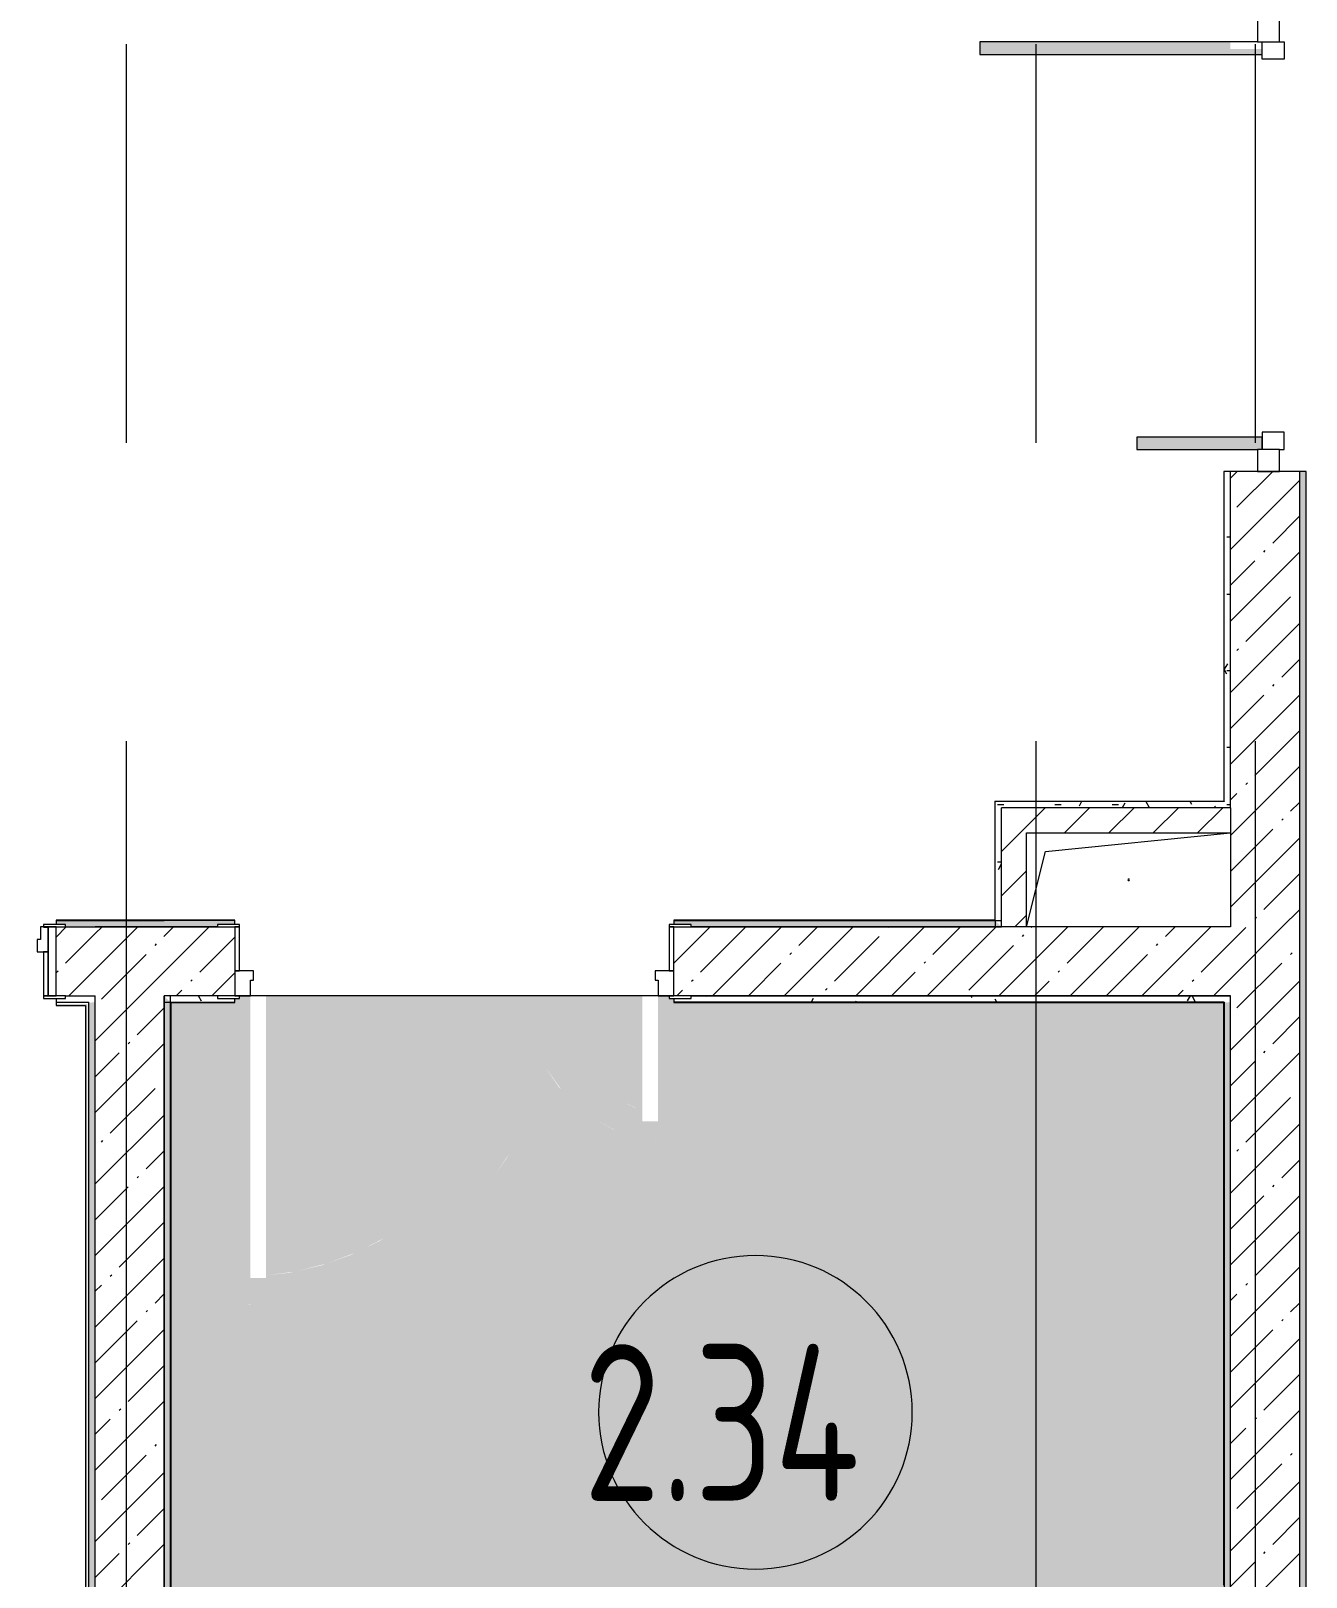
# Model space of a CAD drawing. Header units: millimetres. Extents: x -625 to 415037, y -3642 to 102118.
# Drawn here: x 220427 to 224493, y 5825 to 10756 of the extents above; entities that cross this region are included whole.
import ezdxf

# ---------------------------------------------------------------- set-up
doc = ezdxf.new("R2010")
doc.units = ezdxf.units.MM
doc.linetypes.add('Осевая', pattern=[6350, 1270, -952.5, 3175, -952.5])
for name, color, linetype, lineweight in [('A-AREA-IDEN', 7, 'Continuous', 9), ('A-DETL-GENF', 7, 'Continuous', 9), ('A-DOOR-FRAM-2', 7, 'Continuous', 5), ('A-GENM', 7, 'Continuous', 9), ('A-GLAZ-CWMG', 7, 'Continuous', 9), ('A-GLAZ-CWMG-1', 7, 'Continuous', 20), ('A-WALL', 7, 'Continuous', 5), ('I-WALL', 7, 'Continuous', 5), ('S-STRS', 7, 'Continuous', 9), ('S-STRS-MBND', 7, 'Continuous', 9), ('Оси-2', 7, 'Осевая', 9)]:
    doc.layers.add(name, color=color, linetype=linetype, lineweight=lineweight)
doc.layers.add('A-AREA-PATT-2', color=7, linetype='Continuous', lineweight=5, true_color=0xcde0ef, transparency=1)
doc.layers.add('A-FLOR-PATT-1', color=7, linetype='Continuous', lineweight=9, true_color=0xeef6ff, transparency=0.5)
for name, color, linetype, lineweight, true_color in [('A-DOOR-1', 7, 'Continuous', 5, 0xc0c0c0), ('A-DOOR-FRAM-1', 7, 'Continuous', 5, 0xc0c0c0), ('A-WALL-1', 9, 'Continuous', 5, 0x808080), ('A-WALL-FNSH-1', 9, 'Continuous', 5, 0x808080), ('S-STRS-1', 7, 'Continuous', 9, 0xeef6ff)]:
    doc.layers.add(name, color=color, linetype=linetype, lineweight=lineweight, true_color=true_color)
doc.layers.get('A-DOOR-1').off()
doc.styles.add('СПДС', font='ГОСТ тип А.ttf', dxfattribs={"width": 0.9})
pattern_1 = [(45, (148772.12, -0.94), (-114.04925, 114.04925), []), (45, (148886.17, -0.94), (-114.04925, 114.04925), [201.612, -40.322, 6.706, -33.617])]
pattern_2 = [(45, (148772.12, -0.94), (-70.71068, 70.71068), [])]
pattern_3 = [(0, (148772.123, -0.94), (243.84, 60.96), [20.117, -162.763, 20.117, -162.763, -975.36]), (0, (148772.123, -0.94), (243.84, 60.96), [-365.76, 20.117, -345.643, 20.117, -162.763, -426.72]), (0, (148772.123, -0.94), (243.84, 60.96), [-914.4, 20.117, -101.803, 20.117, -284.683]), (120, (148863.563, 29.54), (-174.71291, 180.691634), [20.117, -162.763, 20.117, -162.763, -975.36]), (120, (148863.563, 29.54), (-174.71291, 180.691634), [-365.76, 20.117, -345.643, 20.117, -162.763, -426.72]), (120, (148863.563, 29.54), (-174.71291, 180.691634), [-914.4, 20.117, -101.803, 20.117, -284.683]), (240, (148894.043, 151.46), (-69.12709, -241.651634), [20.117, -162.763, 20.117, -162.763, -975.36]), (240, (148894.043, 151.46), (-69.12709, -241.651634), [-365.76, 20.117, -345.643, 20.117, -162.763, -426.72]), (240, (148894.043, 151.46), (-69.12709, -241.651634), [-914.4, 20.117, -101.803, 20.117, -284.683])]

# ---------------------------------------------------------------- blocks, each defined once
blk = doc.blocks.new('110_Дверь_СКБ_1Ст_Внутренняя1 - Д-4_1 1100x2100h_ОО_туалет для мальч_ и дев_-32102845-Объем проектирования 2 этажа')
at = {"layer": 'A-DOOR-FRAM-2'}
h = blk.add_hatch(dxfattribs=at)
h.set_pattern_fill('FP_86', color=256, style=0, pattern_type=2)
h.set_pattern_definition([(45, (-371.384, 174.685), (-14.1421, 14.1421), []), (135, (-371.384, 174.685), (-14.1421, -14.1421), [])])
h.paths.add_polyline_path([(-537.5, -110), (-512.5, -110), (-512.5, 110), (-537.5, 110), (-537.5, -16.8)])
at = {"layer": 'A-DOOR-FRAM-1'}
for p, q in [((-497.5, 118), (-567.5, 118)), ((-567.5, 118), (-567.5, 110)), ((-567.5, 110), (-497.5, 110)), ((-512.5, 110), (-537.5, 110)), ((-537.5, 110), (-537.5, -110)), ((-487.5, 110), (-512.5, 110)), ((-512.5, 110), (-512.5, 30)), ((-512.5, -110), (-512.5, 110)), ((-497.5, 110), (-512.5, 110)), ((-512.5, 110), (-512.5, 109)), ((-512.5, 109), (-497.5, 109)), ((-497.5, 110), (-497.5, 118)), ((-497.5, 109), (-497.5, 110)), ((-487.5, 70), (-487.5, 110)), ((512.5, 110), (512.5, 70)), ((537.5, 110), (512.5, 110)), ((592.5, 118), (522.5, 118)), ((522.5, 118), (522.5, 110)), ((537.5, 110), (522.5, 110)), ((522.5, 110), (522.5, 109)), ((522.5, 110), (592.5, 110)), ((522.5, 109), (537.5, 109)), ((537.5, 30), (537.5, 110)), ((562.5, 110), (537.5, 110)), ((537.5, 110), (537.5, -110)), ((537.5, 109), (537.5, 110)), ((562.5, -110), (562.5, 110)), ((592.5, 110), (592.5, 118)), ((-477.5, 70), (-487.5, 70)), ((-477.5, 30), (-477.5, 70)), ((512.5, 70), (502.5, 70)), ((502.5, 70), (502.5, 30)), ((-512.5, 30), (-477.5, 30)), ((-497.5, 30), (-512.5, 30)), ((-512.5, 30), (-512.5, -110)), ((-497.5, -110), (-497.5, 30)), ((502.5, 30), (537.5, 30)), ((537.5, 30), (522.5, 30)), ((522.5, 30), (522.5, -110)), ((537.5, -110), (537.5, 30)), ((-497.5, -110), (-567.5, -110)), ((-567.5, -110), (-567.5, -118)), ((-567.5, -118), (-497.5, -118)), ((-537.5, -110), (-512.5, -110)), ((-512.5, -110), (-497.5, -110)), ((-497.5, -118), (-497.5, -110)), ((522.5, -110), (537.5, -110)), ((592.5, -110), (522.5, -110)), ((522.5, -110), (522.5, -118)), ((522.5, -118), (592.5, -118)), ((537.5, -110), (562.5, -110)), ((592.5, -118), (592.5, -110))]:
    blk.add_line(p, q, dxfattribs=at)
blk = doc.blocks.new('110_Дверь_СКБ_2Ст - Д-1 Лестничная клетка EIS60-24319353-Объем проектирования 2 этажа')
at = {"layer": 'A-DOOR-FRAM-1'}
for p, q in [((-672.5, 118), (-742.5, 118)), ((-742.5, 118), (-742.5, 110)), ((-742.5, 110), (-672.5, 110)), ((-637.5, 110), (-687.5, 110)), ((-687.5, 110), (-687.5, 30)), ((-672.5, 110), (-672.5, 118)), ((-637.5, 60), (-637.5, 110)), ((662.5, 110), (662.5, 60)), ((712.5, 110), (662.5, 110)), ((767.5, 118), (697.5, 118)), ((697.5, 118), (697.5, 110)), ((697.5, 110), (767.5, 110)), ((712.5, 30), (712.5, 110)), ((767.5, 110), (767.5, 118)), ((-627.5, 60), (-637.5, 60)), ((-627.5, 30), (-627.5, 60)), ((662.5, 60), (652.5, 60)), ((652.5, 60), (652.5, 30)), ((-687.5, 30), (-627.5, 30)), ((-672.5, 30), (-687.5, 30)), ((-687.5, 30), (-687.5, -110)), ((-672.5, -110), (-672.5, 30)), ((652.5, 30), (712.5, 30)), ((712.5, 30), (697.5, 30)), ((697.5, 30), (697.5, -110)), ((712.5, -110), (712.5, 30)), ((-672.5, -110), (-742.5, -110)), ((-742.5, -110), (-742.5, -118)), ((-742.5, -118), (-672.5, -118)), ((-687.5, -110), (-672.5, -110)), ((-672.5, -118), (-672.5, -110)), ((697.5, -110), (712.5, -110)), ((767.5, -110), (697.5, -110)), ((697.5, -110), (697.5, -118)), ((697.5, -118), (767.5, -118)), ((767.5, -118), (767.5, -110))]:
    blk.add_line(p, q, dxfattribs=at)
blk = doc.blocks.new('GM_Отверстие прямоугольное _в плите_ - Отверстие-22247289-Объем проектирования 2 этажа')
at = {"layer": 'A-GENM'}
for p, q in [((-265, 90), (325, 150)), ((-325, -150), (-265, 90))]:
    blk.add_line(p, q, dxfattribs=at)
for start, end in [(360, 180), (180, 360)]:
    blk.add_arc((0, 0), 2.5, start, end, dxfattribs=at)
blk = doc.blocks.new('Прямоугольный импост - 50 x 70 мм-31927764-Объем проектирования 2 этажа')
at = {"layer": 'A-GLAZ-CWMG-1'}
for p, q in [((-70, 35), (0, 35)), ((-70, -35), (-70, 35)), ((0, 35), (0, -35)), ((0, -35), (-70, -35))]:
    blk.add_line(p, q, dxfattribs=at)
blk = doc.blocks.new('Дверь_Витражная_остекление_ - ДВН_ДАО_Главный вход_1200 в свету Д-22 _п_-32403398-Объем проектирования 2 этажа')
at = {"layer": 'A-DETL-GENF'}
for p, q in [((650, 920), (610, 920)), ((610, 920), (610, 20)), ((650, 35), (650, 920)), ((-610, 420), (-650, 420)), ((-650, 420), (-650, 35)), ((-610, 20), (-610, 420)), ((-650, 20), (-610, 20)), ((-595, 20), (-650, 20)), ((-595, -50), (-595, 20)), ((595, -50), (595, 20)), ((595, 20), (650, 20)), ((610, 20), (650, 20)), ((-650, -35), (-650, -50)), ((650, -35), (650, -50)), ((-650, -50), (-595, -50)), ((650, -50), (595, -50))]:
    blk.add_line(p, q, dxfattribs=at)
blk = doc.blocks.new('Прямоугольный импост - 50 x 70 мм-31701779-Объем проектирования 2 этажа')
at = {"layer": 'A-GLAZ-CWMG-1'}
for p, q in [((0, 35), (-70, 35)), ((-70, 35), (-70, -35)), ((0, -35), (0, 35)), ((-70, -35), (0, -35))]:
    blk.add_line(p, q, dxfattribs=at)
blk = doc.blocks.new('Марка_Помещения - Номер-25198446-Объем проектирования 2 этажа')
at = {"layer": 'A-AREA-IDEN'}
for start, end in [(360, 180), (180, 360)]:
    blk.add_arc((0, 0), 2.5, start, end, dxfattribs=at)

msp = doc.modelspace()

# ---------------------------------------------------------------- hatches: boundary and pattern name
at = {"layer": 'A-AREA-PATT-2'}
h = msp.add_hatch(color=256, dxfattribs=at)
h.paths.add_polyline_path([(217942.6, 144.6), (220327.1, 144.6), (220327.2, 520.1), (220599.6, 520.1), (220599.6, 525.6), (220321.6, 525.8), (220321.6, 150.1), (217948.1, 150.1), (217948.1, 3728.1), (219223.1, 3728.1), (219223.1, 7648.1), (219407.1, 7648.1), (219407.1, 7653.6), (219217.6, 7653.6), (219217.6, 3733.6), (217942.6, 3733.6), (217942.6, 385.7)])
h.paths.add_polyline_path([(220606.6, 520.1), (220606.6, 7653.6), (220507.1, 7653.6), (220507.1, 7648.1), (220601.1, 7648.1), (220601.1, 520.1)])
h.paths.add_polyline_path([(218014.4, 1221.2), (218026.7, 1230.1), (218026.7, 1236.6), (218018.2, 1235.7), (218015.6, 1233.1), (218006.8, 1229.5), (217984.8, 1236.6), (217986.9, 1230.1), (217999.2, 1221.2), (218006.8, 1221.2)])
h.paths.add_polyline_path([(217984.8, 1252.6), (217995.4, 1253.4), (217998, 1256), (218006.8, 1259.6), (218028.8, 1252.6), (218026.7, 1259), (218014.4, 1268), (217996.2, 1265.7), (217986.9, 1259)])
h.paths.add_polyline_path([(217999.2, 2315.7), (218017.5, 2317.9), (218026.7, 2324.6), (218026.7, 2331.1), (218018.6, 2331.1), (218015.6, 2327.6), (218006.8, 2324), (217984.8, 2331.1), (217986.9, 2324.6), (217996.2, 2317.9)])
h.paths.add_polyline_path([(217984.8, 2347.1), (217995.4, 2347.9), (217998, 2350.5), (218006.8, 2354.1), (218028.8, 2347.1), (218026.7, 2353.5), (218014.4, 2362.5), (217996.2, 2360.2), (217986.9, 2353.5)])
h.paths.add_polyline_path([(219242.1, 4264.1), (219442.1, 4264.1), (219442.1, 4464.1), (219242.1, 4464.1)])
at = {"layer": 'A-FLOR-PATT-1'}
h = msp.add_hatch(color=256, dxfattribs=at)
h.paths.add_polyline_path([(198527.1, 7899.1), (198567.1, 7899.1), (198567.1, 8229.1), (198527.1, 8229.1)])
h.paths.add_polyline_path([(197307.4, 7899.1), (197312.1, 7899.1), (197312.1, 8724.1), (197272.1, 8724.1), (197272.1, 7899.1)])
h.paths.add_polyline_path([(189658.1, 7899.1), (189698.1, 7899.1), (189698.1, 8229.1), (189658.1, 8229.1), (189658.1, 7919.1)])
h.paths.add_polyline_path([(206273.1, 7899.1), (206313.1, 7899.1), (206313.1, 8724.1), (206273.1, 8724.1), (206273.1, 7919.1)])
h.paths.add_polyline_path([(188403.1, 7899.1), (188443.1, 7899.1), (188443.1, 8724.1), (188403.1, 8724.1), (188403.1, 8042.4)])
h.paths.add_polyline_path([(207568.1, 7899.1), (207568.1, 8229.1), (207528.1, 8229.1), (207528.1, 7899.1)])
h.paths.add_polyline_path([(223953.1, 9421.3), (224252.1, 9421.3), (224252.1, 9461.3), (223953.1, 9461.3)])
h.paths.add_polyline_path([(224191.5, 10681.3), (224252.1, 10681.3), (224252.1, 10721.3), (223453.1, 10721.3), (223453.1, 10681.3), (223522.1, 10681.3)])
h = msp.add_hatch(color=256, dxfattribs=at)
h.paths.add_polyline_path([(224253.5, 9421.3), (224353.1, 9421.3), (224353.1, 9461.3), (224252.1, 9461.3), (224252.1, 9421.3)])
h.paths.add_polyline_path([(224252.1, 10681.3), (224353.1, 10681.3), (224353.1, 10699.1), (224252.1, 10699.1)])
msp.add_hatch(color=256, dxfattribs=at).paths.add_polyline_path([(221055.9, 6694.2), (221161.2, 6695.1), (221265.8, 6707.1), (221368.5, 6730.1), (221468.3, 6763.8), (221563.9, 6807.9), (221654.3, 6861.9), (221738.6, 6925.1), (221815.6, 6996.8), (221884.7, 7076.3), (221950.3, 7172.4), (221995.8, 7254.9), (222036.5, 7352), (222066.8, 7452.9), (222118.2, 7380.3), (222160.4, 7335), (222219.9, 7288.5), (222289.9, 7250.5), (222357, 7226.2), (222431.2, 7212), (222506.6, 7209.5), (222506.6, 7659.1), (222477.1, 7659.1), (222477.1, 7671.1), (222462.1, 7671.1), (222462.1, 7679.1), (222427.1, 7679.1), (222427.1, 7279.1), (222377.1, 7279.1), (222377.1, 7316.5), (222351.6, 7323.3), (222286, 7354.7), (222234.2, 7390.9), (222186, 7439), (222147, 7494.7), (222118.2, 7556.3), (222100.6, 7622), (222095.6, 7679.1), (222004.5, 7679.1), (221999, 7584), (221980.7, 7479.7), (221950.3, 7378.2), (221908.3, 7281), (221855.2, 7189.4), (221791.8, 7104.6), (221718.9, 7027.8), (221637.5, 6960), (221537.2, 6896.5), (221445.5, 6852.2), (221354.1, 6819.6), (221250.9, 6795.9), (221177.1, 6787.8), (221177.1, 6779.1), (221127.1, 6779.1), (221127.1, 7679.1), (221092.1, 7679.1), (221092.1, 7671.1), (221077.1, 7671.1), (221077.1, 7659.1), (221055.9, 7659.1), (221055.9, 6746.7)])
at = {"layer": 'I-WALL'}
h = msp.add_hatch(dxfattribs=at)
h.set_pattern_fill('FP_191', color=256, style=0, pattern_type=2)
h.set_pattern_definition(pattern_3)
h.paths.add_polyline_path([(224252.1, 8299.1), (224252.1, 9351.3), (224232.1, 9351.3), (224232.1, 8300.1)])
h.paths.add_polyline_path([(224252.1, 10791.3), (224252.1, 10899.1), (224232.1, 10899.1), (224232.1, 10791.3)])
h = msp.add_hatch(dxfattribs=at)
h.set_pattern_fill('FP_1', color=256, style=0, pattern_type=2)
h.set_pattern_definition(pattern_1)
h.paths.add_polyline_path([(224252.1, 7899.1), (224472.1, 7899.1), (224472.1, 9351.3), (224252.1, 9351.3), (224252.1, 8199.1)])
h.paths.add_polyline_path([(224472.1, 10791.3), (224472.1, 10899.1), (224252.1, 10899.1), (224252.1, 10791.3), (224429, 10791.3)])
h = msp.add_hatch(dxfattribs=at)
h.set_pattern_fill('FP_191', color=256, style=0, pattern_type=2)
h.set_pattern_definition(pattern_3)
h.paths.add_polyline_path([(224472.1, 4129.1), (224492.1, 4129.1), (224492.1, 4144.1), (224472.4, 4129.2)])
h.paths.add_polyline_path([(224472.1, 4129.1), (224492.1, 4145.1), (224492.1, 9351.3), (224472.1, 9351.3), (224472.1, 4144.1)])
h.paths.add_polyline_path([(224472.1, 10791.3), (224492.1, 10791.3), (224492.1, 10878.1), (224472.1, 10899.1), (224472.1, 10828.9)])
h.paths.add_polyline_path([(224492.1, 10879.1), (224492.1, 10899.1), (224472.1, 10899.1)])
h = msp.add_hatch(dxfattribs=at)
h.set_pattern_fill('FP_191', color=256, style=0, pattern_type=2)
h.set_pattern_definition(pattern_3)
h.paths.add_polyline_path([(224232.1, 8279.1), (224252.1, 8279.1), (224252.1, 8299.1), (223502.1, 8299.1), (223502.1, 8279.1), (224193.5, 8279.1)])
h = msp.add_hatch(dxfattribs=at)
h.set_pattern_fill('FP_191', color=256, style=0, pattern_type=2)
h.set_pattern_definition(pattern_3)
h.paths.add_polyline_path([(223522.1, 7899.1), (223522.1, 8279.1), (223502.1, 8278.5), (223502.1, 7918.1), (223518.4, 7902.6)])
h = msp.add_hatch(dxfattribs=at)
h.set_pattern_fill('FP_22', color=256, style=0, pattern_type=2)
h.set_pattern_definition(pattern_2)
h.paths.add_polyline_path([(223602.1, 7899.1), (223602.1, 8279.1), (223522.1, 8279.1), (223522.1, 7899.1)])
h = msp.add_hatch(dxfattribs=at)
h.set_pattern_fill('FP_22', color=256, style=0, pattern_type=2)
h.set_pattern_definition(pattern_2)
h.paths.add_polyline_path([(223949.9, 8199.1), (224252.1, 8199.1), (224252.1, 8279.1), (223602.1, 8279.1), (223602.1, 8199.1)])
h = msp.add_hatch(dxfattribs=at)
h.set_pattern_fill('FP_191', color=256, style=0, pattern_type=2)
h.set_pattern_definition(pattern_3)
h.paths.add_polyline_path([(223516.4, 7899.1), (223522.1, 7899.1), (223501.1, 7919.1), (222477.1, 7919.1), (222477.1, 7907.1), (222532.1, 7907.1), (222532.1, 7899.1), (223502.1, 7899.1)])
h.paths.add_polyline_path([(221022.1, 7899.1), (221023.1, 7907.1), (221077.1, 7907.1), (221077.1, 7919.1), (220507.1, 7919.1), (220507.1, 7907.1), (220537.1, 7907.1), (220537.1, 7899.1), (220872.1, 7899.1)])
h.paths.add_polyline_path([(219092.1, 7899.1), (219377.1, 7899.1), (219377.1, 7907.1), (219407.1, 7907.1), (219407.1, 7919.1), (218132.6, 7919.1), (218132.6, 7907.1), (218162.6, 7907.1), (218162.6, 7899.1), (218989.4, 7899.1)])
h.paths.add_polyline_path([(214402.1, 7899.1), (214697.1, 7899.9), (214697.1, 7907.1), (214727.1, 7907.1), (214727.1, 7919.1), (208703.1, 7919.1), (208703.1, 7899.1), (214182.1, 7899.1)])
h.paths.add_polyline_path([(216098.5, 7899.1), (217002.6, 7899.1), (217002.6, 7907.1), (217032.6, 7907.1), (217032.6, 7919.1), (215827.1, 7919.1), (215827.1, 7907.1), (215857.1, 7907.1), (215857.1, 7899.1), (215990.9, 7899.1)])
h.paths.add_polyline_path([(206203.1, 7899.1), (206203.1, 7919.1), (199702.1, 7919.1), (199702.1, 7899.1), (205980.2, 7899.1)])
h.paths.add_polyline_path([(196682.1, 7899.1), (197202.1, 7899.1), (197202.1, 7919.1), (190833.1, 7919.1), (190833.1, 7899.1), (196182.1, 7899.1)])
h.paths.add_polyline_path([(187532.1, 7899.1), (188333.1, 7899.1), (188333.1, 7919.1), (187532.1, 7918.1), (187512.6, 7899.1)])
h.paths.add_polyline_path([(187512.1, 7899.1), (187522.1, 7909.1), (187512.1, 7919.1), (187512.1, 7913.3)])
h = msp.add_hatch(dxfattribs=at)
h.set_pattern_fill('FP_1', color=256, style=0, pattern_type=2)
h.set_pattern_definition(pattern_1)
h.paths.add_polyline_path([(219377.1, 7679.1), (219407.1, 7679.1), (219407.1, 7899.1), (218132.6, 7899.1), (218132.6, 7679.1), (219192.1, 7679.1)])
h.paths.add_polyline_path([(220507.1, 7679.1), (220632.1, 7679.1), (220632.1, 7899.1), (220507.1, 7899.1), (220507.1, 7772.2)])
h.paths.add_polyline_path([(215952.1, 7679.1), (217032.6, 7679.1), (217032.6, 7899.1), (215827.1, 7899.1), (215827.1, 7679.1), (215857.1, 7679.1)])
h.paths.add_polyline_path([(214702.1, 7679.1), (214727.1, 7679.1), (214727.1, 7899.1), (214682.1, 7899.1), (214682.1, 7679.1), (214697.1, 7679.1)])
h = msp.add_hatch(dxfattribs=at)
h.set_pattern_fill('FP_1', color=256, style=0, pattern_type=2)
h.set_pattern_definition(pattern_1)
h.paths.add_polyline_path([(220852.1, 119.1), (220852.1, 7899.1), (220632.1, 7899.1), (220632.1, 119.1), (220830.2, 119.1)])
h = msp.add_hatch(dxfattribs=at)
h.set_pattern_fill('FP_1', color=256, style=0, pattern_type=2)
h.set_pattern_definition(pattern_1)
h.paths.add_polyline_path([(220872.1, 7679.1), (221077.1, 7679.1), (221077.1, 7899.1), (220852.1, 7899.1), (220852.1, 7679.1)])
h.paths.add_polyline_path([(222477.1, 7679.1), (224252.1, 7679.1), (224252.1, 7899.1), (222477.1, 7899.1), (222477.1, 7729.1)])
h = msp.add_hatch(dxfattribs=at)
h.set_pattern_fill('FP_1', color=256, style=0, pattern_type=2)
h.set_pattern_definition(pattern_1)
h.paths.add_polyline_path([(224427.5, -100.9), (224472.1, -100.9), (224472.1, 349.1), (224252.1, 349.1), (224252.1, -100.9)])
h.paths.add_polyline_path([(224472.1, 1149.1), (224472.1, 3549.1), (224252.1, 3549.1), (224252.1, 1149.1)])
h.paths.add_polyline_path([(224252.1, 4049.1), (224472.1, 4049.1), (224472.1, 7899.1), (224252.1, 7899.1), (224252.1, 4695.6)])
h = msp.add_hatch(dxfattribs=at)
h.set_pattern_fill('FP_191', color=256, style=0, pattern_type=2)
h.set_pattern_definition(pattern_3)
h.paths.add_polyline_path([(219192.1, 7659.1), (219407.1, 7659.1), (219407.1, 7671.1), (219377.1, 7671.1), (219377.1, 7679.1), (219192.1, 7679.1)])
h.paths.add_polyline_path([(220612.1, 7659.1), (220632.1, 7659.1), (220632.1, 7679.1), (220537.1, 7679.1), (220537.1, 7671.1), (220507.1, 7671.1), (220507.1, 7659.1), (220537.1, 7659.1)])
h = msp.add_hatch(dxfattribs=at)
h.set_pattern_fill('FP_191', color=256, style=0, pattern_type=2)
h.set_pattern_definition(pattern_3)
h.paths.add_polyline_path([(220612.1, 139.1), (220632.1, 140.5), (220632.1, 7659.1), (220612.1, 7657.2), (220612.1, 489.6), (220614.6, 489.6), (220618.6, 439.6), (220612.1, 439.6), (220612.1, 140.9)])
h = msp.add_hatch(dxfattribs=at)
h.set_pattern_fill('FP_191', color=256, style=0, pattern_type=2)
h.set_pattern_definition(pattern_3)
h.paths.add_polyline_path([(222532.1, 7659.1), (224252.1, 7659.1), (224252.1, 7679.1), (222532.1, 7678.4), (222532.1, 7671.1), (222477.1, 7671.1), (222477.1, 7659.1), (222497.1, 7659.1)])
h.paths.add_polyline_path([(221077.1, 7659.1), (221077.1, 7671.1), (221022.1, 7671.1), (221022.1, 7679.1), (220852.1, 7679.1), (220872.1, 7659.1), (221059, 7659.1)])
h = msp.add_hatch(dxfattribs=at)
h.set_pattern_fill('FP_191', color=256, style=0, pattern_type=2)
h.set_pattern_definition(pattern_3)
h.paths.add_polyline_path([(220852.1, 119.1), (220872.1, 119.1), (220871.2, 7659.1), (220852.1, 7679.1), (220852.1, 514.6)])
h = msp.add_hatch(dxfattribs=at)
h.set_pattern_fill('FP_191', color=256, style=0, pattern_type=2)
h.set_pattern_definition(pattern_3)
h.paths.add_polyline_path([(224252.1, 129.1), (224252.1, 274.1), (224245.3, 274.1), (224252.1, 349.1), (224252.1, 7659.1), (224232.1, 7658.1), (224232.1, 129.1)])
at = {"layer": 'S-STRS-1'}
h = msp.add_hatch(color=256, dxfattribs=at)
h.paths.add_polyline_path([(220872.1, 5168.8), (222402.1, 5169.1), (222402.1, 5519.1), (224232.1, 5519.1), (224234.2, 7658.2), (224232.1, 7659.1), (222506.6, 7659.1), (222506.6, 7209.5), (222417.3, 7214.6), (222351.6, 7228.2), (222286, 7251.9), (222219.9, 7288.5), (222160.4, 7335), (222109, 7390.2), (222066.8, 7452.9), (222036.5, 7352), (221995.8, 7254.9), (221945, 7162.7), (221880.4, 7071.4), (221815.6, 6996.8), (221738.6, 6925.1), (221637.5, 6851.8), (221548.7, 6800.9), (221453.9, 6759), (221354.1, 6726.9), (221250.9, 6705.4), (221145.6, 6694.9), (221055.9, 6694.2), (221055.9, 7659.1), (220872.1, 7658.1), (220872.1, 5169.1)])
h.paths.add_polyline_path([(221177.1, 6787.8), (221265.8, 6799.3), (221368.5, 6824.7), (221468.3, 6862.4), (221563.9, 6912.1), (221637.5, 6960), (221718.9, 7027.8), (221791.8, 7104.6), (221855.2, 7189.4), (221908.3, 7281), (221950.3, 7378.2), (221980.7, 7479.7), (221999, 7584), (222004.5, 7679.1), (221177.1, 7679.1), (221177.1, 6795.9)])
h.paths.add_polyline_path([(222377.1, 7316.5), (222377.1, 7679.1), (222095.6, 7679.1), (222100.6, 7622), (222118.2, 7556.3), (222147, 7494.7), (222186, 7439), (222234.2, 7390.9), (222289.9, 7352), (222357, 7321.8)])

# ---------------------------------------------------------------- linework, layer by layer
at = {"layer": 'A-WALL'}
for p, q in [((224252.1, 8279.1), (224252.1, 9351.3)), ((224492.1, 9351.3), (224492.1, 4144.1)), ((224232.1, 8299.1), (223502.1, 8299.1)), ((220852.1, 7920.1), (220852.1, 7919.1)), ((221077.1, 7919.1), (220852.1, 7919.1)), ((222477.1, 7919.1), (223522.1, 7919.1)), ((224252.1, 7899.1), (222532.1, 7899.1)), ((222532.1, 7899.1), (223522.1, 7899.1)), ((220537.1, 7679.1), (220632.1, 7679.1)), ((220612.1, 139.1), (220612.1, 7659.1)), ((220632.1, -100.9), (220632.1, 7679.1)), ((220852.1, 119.1), (220852.1, 7679.1)), ((221022.1, 7679.1), (220852.1, 7679.1)), ((220872.5, 7658.1), (220872.1, 7658.1)), ((224232.1, 7659.1), (222477.1, 7659.1)), ((222532.1, 7679.1), (224252.1, 7679.1)), ((224232.1, 7658.1), (224231.1, 7658.1)), ((224252.1, 4049.1), (224252.1, 7679.1))]:
    msp.add_line(p, q, dxfattribs=at)
at = {"layer": 'A-WALL-1'}
for p, q in [((224492.1, 9351.3), (224232.1, 9351.3)), ((224472.1, 9351.3), (224472.1, 4049.1)), ((224232.1, 8300.1), (224232.1, 8299.1)), ((224252.1, 8279.1), (223522.1, 8279.1)), ((223522.1, 7899.1), (223522.1, 8279.1)), ((224252.1, 8279.1), (224252.1, 7899.1)), ((223602.1, 7899.1), (223602.1, 8199.1)), ((223602.1, 8199.1), (224252.1, 8199.1)), ((220507.1, 7919.1), (220507.1, 7907.1)), ((220537.1, 7899.1), (221022.1, 7899.1)), ((221022.1, 7899.1), (220632.1, 7899.1)), ((221077.1, 7907.1), (221077.1, 7919.1)), ((222477.1, 7919.1), (222477.1, 7907.1)), ((223502.1, 7919.1), (223502.1, 7899.1)), ((220507.1, 7671.1), (220507.1, 7659.1)), ((220507.1, 7659.1), (220612.1, 7659.1)), ((220852.1, 7659.1), (221077.1, 7659.1)), ((220872.1, 119.1), (220872.1, 7679.1)), ((221077.1, 7659.1), (221077.1, 7671.1)), ((222477.1, 7671.1), (222477.1, 7659.1)), ((224232.1, 7659.1), (224232.1, 129.1))]:
    msp.add_line(p, q, dxfattribs=at)
at = {"layer": 'A-WALL-FNSH-1'}
for p, q in [((224232.1, 9351.3), (224231.1, 9351.3)), ((224231.1, 9351.3), (224231.1, 8300.1)), ((224232.1, 8300.1), (224232.1, 9351.3)), ((224493.1, 9351.3), (224492.1, 9351.3)), ((224493.1, 4145.1), (224493.1, 9351.3)), ((223501.1, 8300.1), (223501.1, 7920.1)), ((223501.1, 8300.1), (224232.1, 8300.1)), ((223502.1, 7919.1), (223502.1, 8299.1)), ((221077.1, 7920.1), (220507.1, 7920.1)), ((220507.1, 7920.1), (220507.1, 7919.1)), ((220507.1, 7919.1), (220852.1, 7919.1)), ((221077.1, 7919.1), (221077.1, 7920.1)), ((223501.1, 7920.1), (222477.1, 7920.1)), ((222477.1, 7920.1), (222477.1, 7919.1)), ((220507.1, 7659.1), (220507.1, 7648.1)), ((220507.1, 7648.1), (220601.1, 7648.1)), ((220601.1, 7648.1), (220601.1, 520.1)), ((220873.1, 138.1), (220873.1, 7658.1)), ((220873.5, 7658.1), (221077.1, 7658.1)), ((221077.1, 7658.1), (221077.1, 7659.1)), ((222477.1, 7659.1), (222477.1, 7658.1)), ((222477.1, 7658.1), (224231.1, 7658.1))]:
    msp.add_line(p, q, dxfattribs=at)
at = {"layer": 'I-WALL'}
for p, q in [((220873.5, 7658.1), (220872.5, 7658.1)), ((220872.5, 129.1), (220872.5, 7658.1)), ((220873.5, 7658.1), (220873.5, 129.1)), ((224231.1, 5800.1), (224231.1, 7659.1)), ((224231.1, 6229.1), (224232.1, 6229.1)), ((224232.1, 6229.1), (224231.1, 6229.1))]:
    msp.add_line(p, q, dxfattribs=at)
at = {"layer": 'S-STRS'}
for p, q in [((222004.5, 7679.1), (221177.1, 7679.1)), ((222095.6, 7679.1), (222004.5, 7679.1)), ((222377.1, 7679.1), (222095.6, 7679.1))]:
    msp.add_line(p, q, dxfattribs=at)
at = {"layer": 'S-STRS-MBND'}
for p, q in [((224252.1, 7679.1), (220852.1, 7679.1)), ((220852.1, 7679.1), (220852.1, 5519.1)), ((224252.1, 5519.1), (224252.1, 7679.1))]:
    msp.add_line(p, q, dxfattribs=at)
at = {"layer": 'Оси-2'}
for p, q in [((224332.1, 3093.7), (224332.1, 22578.1)), ((224332.1, 3092.8), (224332.1, 22577.1)), ((220732.1, 3093.7), (220732.1, 22398.1)), ((220732.1, 3092.8), (220732.1, 22397.1)), ((223632.1, 3093.7), (223632.1, 22398.1)), ((223632.1, 3092.8), (223632.1, 22397.1))]:
    msp.add_line(p, q, dxfattribs=at)

# ---------------------------------------------------------------- block references
at = {"layer": 'A-AREA-IDEN', "xscale": 199.9999999999999, "yscale": 199.9999999999999, "zscale": 199.9999999999999}
msp.add_blockref('Марка_Помещения - Номер-25198446-Объем проектирования 2 этажа', (222737.3, 6350.9), dxfattribs=at)
at = {"layer": 'A-DOOR-1'}
for name, p, rotation in [('Дверь_Витражная_остекление_ - ДВН_ДАО_Главный вход_1200 в свету Д-22 _п_-32403398-Объем проектирования 2 этажа', (224373.1, 10071.3), 89.99999999999997), ('110_Дверь_СКБ_2Ст - Д-1 Лестничная клетка EIS60-24319353-Объем проектирования 2 этажа', (221789.6, 7789.1), 180)]:
    msp.add_blockref(name, p, dxfattribs=dict(at, rotation=rotation))
msp.add_blockref('110_Дверь_СКБ_1Ст_Внутренняя1 - Д-4_1 1100x2100h_ОО_туалет для мальч_ и дев_-32102845-Объем проектирования 2 этажа', (219944.6, 7789.1), dxfattribs=at)
at = {"layer": 'A-GENM'}
msp.add_blockref('GM_Отверстие прямоугольное _в плите_ - Отверстие-22247289-Объем проектирования 2 этажа', (223927.1, 8049.1), dxfattribs=at)
at = {"layer": 'A-GLAZ-CWMG', "extrusion": (0, 0, -1), "rotation": 90.00000000000004}
msp.add_blockref('Прямоугольный импост - 50 x 70 мм-31927764-Объем проектирования 2 этажа', (-224373.1, 10791.3), dxfattribs=at)
at = {"layer": 'A-GLAZ-CWMG', "rotation": 269.9999999999999}
msp.add_blockref('Прямоугольный импост - 50 x 70 мм-31701779-Объем проектирования 2 этажа', (224373.1, 9351.3), dxfattribs=at)

# ---------------------------------------------------------------- texts
at = {"layer": 'A-AREA-IDEN', "insert": (222187.9, 6568), "char_height": 500, "width": 1370.886, "attachment_point": 1, "style": 'СПДС'}
msp.add_mtext('2.34', dxfattribs=at)

doc.saveas('drawing.dxf')
